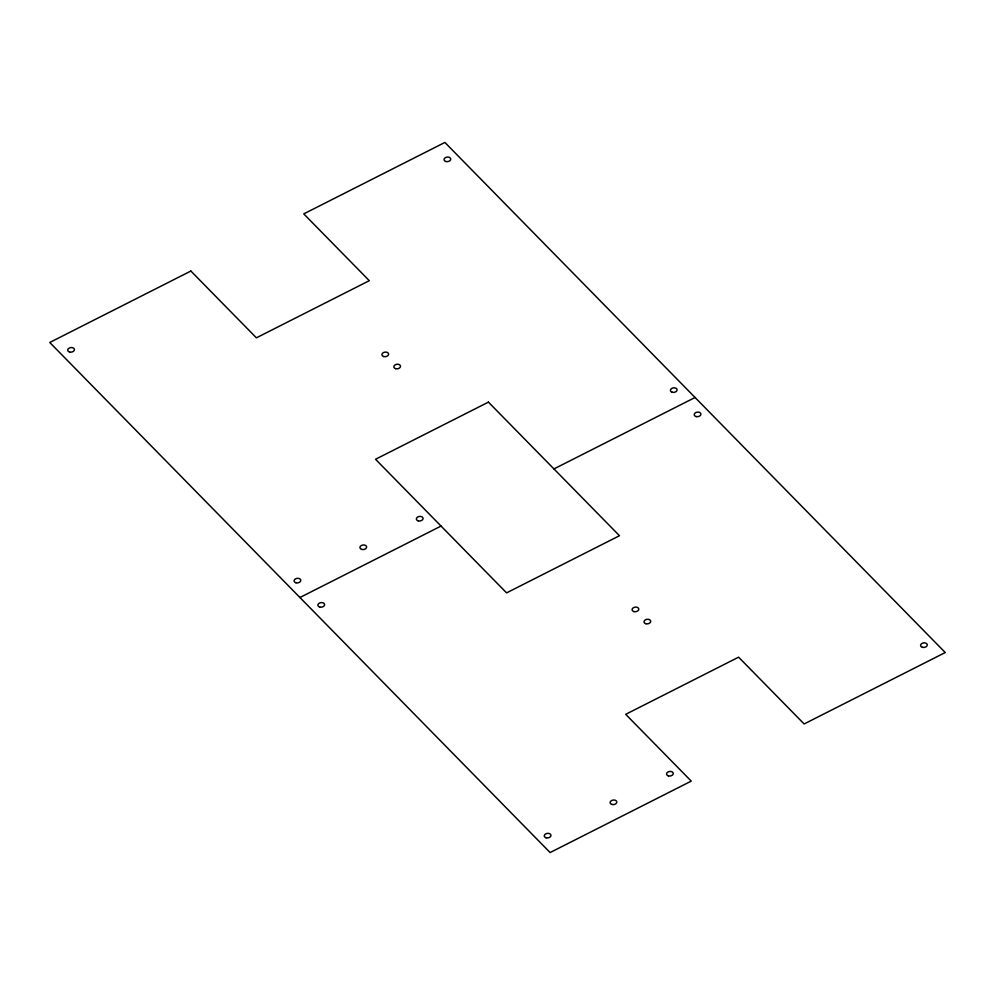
<?xml version="1.0" encoding="UTF-8"?>
<svg xmlns="http://www.w3.org/2000/svg" width="995" height="995" viewBox="0 0 995 995"><rect width="100%" height="100%" fill="white"/><g stroke="black" fill="none" stroke-linecap="round" stroke-linejoin="round"><path stroke-width="1.49" d="M299.93 597.51L441.046 526.069M553.954 468.931L695.07 397.49M190.866 271.038L49.75 342.467L550.111 852.553L691.239 781.112L625.706 714.323L738.601 657.173L804.134 723.962L945.25 652.533L444.889 142.447L303.761 213.888L369.294 280.677L256.399 337.827L190.866 271.038M488.421 402.129L375.525 459.28L506.579 592.871L619.475 535.72L488.421 402.129M546.155 837.815A3.358 2.288 -7.5 0 0 550.944 835.24A3.358 2.288 -7.5 0 0 545.733 833.872A3.358 2.288 -7.5 0 0 546.155 837.815M922.477 647.322A3.358 2.288 -7.5 0 0 927.265 644.748A3.358 2.288 -7.5 0 0 922.054 643.379A3.358 2.288 -7.5 0 0 922.477 647.322M696.114 416.569A3.358 2.288 -7.5 0 0 700.903 413.995A3.358 2.288 -7.5 0 0 695.692 412.626A3.358 2.288 -7.5 0 0 696.114 416.569M319.805 607.074A3.358 2.288 -7.5 0 0 324.581 604.487A3.358 2.288 -7.5 0 0 319.37 603.119A3.358 2.288 -7.5 0 0 319.805 607.074M611.913 804.457A3.358 2.288 -7.5 0 0 616.8 801.982A3.358 2.288 -7.5 0 0 611.676 800.49A3.358 2.288 -7.5 0 0 611.913 804.457M668.366 775.876A3.358 2.288 -7.5 0 0 673.254 773.401A3.358 2.288 -7.5 0 0 668.13 771.909A3.358 2.288 -7.5 0 0 668.366 775.876M633.902 611.577A3.358 2.288 -7.5 0 0 638.79 609.102A3.358 2.288 -7.5 0 0 633.666 607.597A3.358 2.288 -7.5 0 0 633.902 611.577M645.817 623.716A3.358 2.288 -7.5 0 0 650.705 621.241A3.358 2.288 -7.5 0 0 645.581 619.748A3.358 2.288 -7.5 0 0 645.817 623.716M295.975 582.784A3.358 2.288 -7.5 0 0 300.764 580.197A3.358 2.288 -7.5 0 0 295.552 578.829A3.358 2.288 -7.5 0 0 295.975 582.784M672.297 392.279A3.358 2.288 -7.5 0 0 677.073 389.704A3.358 2.288 -7.5 0 0 671.874 388.336A3.358 2.288 -7.5 0 0 672.297 392.279M445.934 161.526A3.358 2.288 -7.5 0 0 450.723 158.951A3.358 2.288 -7.5 0 0 445.511 157.583A3.358 2.288 -7.5 0 0 445.934 161.526M69.613 352.031A3.358 2.288 -7.5 0 0 74.401 349.456A3.358 2.288 -7.5 0 0 69.19 348.076A3.358 2.288 -7.5 0 0 69.613 352.031M361.732 549.414A3.358 2.288 -7.5 0 0 366.62 546.939A3.358 2.288 -7.5 0 0 361.496 545.447A3.358 2.288 -7.5 0 0 361.732 549.414M418.186 520.845A3.358 2.288 -7.5 0 0 423.074 518.37A3.358 2.288 -7.5 0 0 417.95 516.865A3.358 2.288 -7.5 0 0 418.186 520.845M383.722 356.533A3.358 2.288 -7.5 0 0 388.61 354.058A3.358 2.288 -7.5 0 0 383.485 352.566A3.358 2.288 -7.5 0 0 383.722 356.533M395.637 368.672A3.358 2.288 -7.5 0 0 400.525 366.197A3.358 2.288 -7.5 0 0 395.401 364.705A3.358 2.288 -7.5 0 0 395.637 368.672"/></g></svg>
